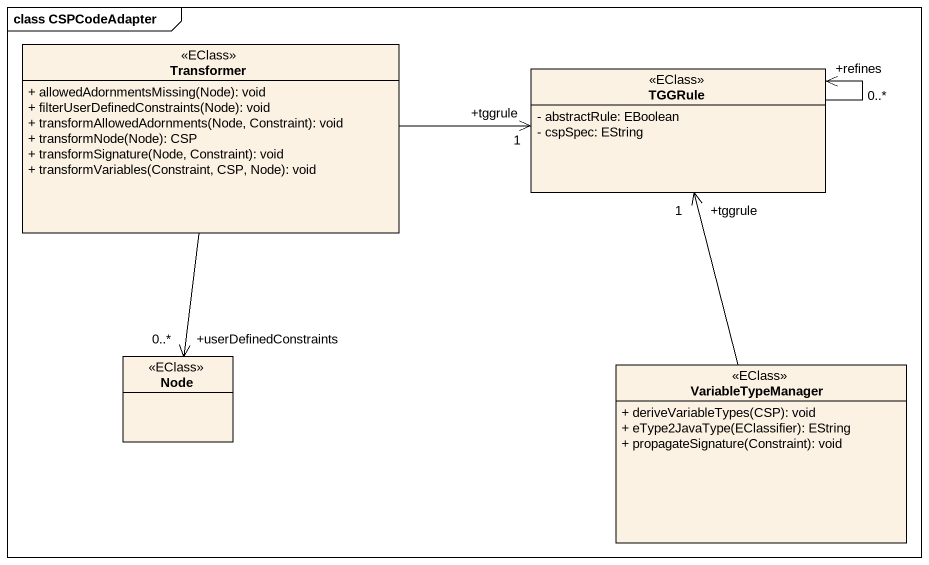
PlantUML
@startuml
mainframe class CSPCodeAdapter
hide circle
hide empty members
skinparam classAttributeIconSize 0
class Transformer <<EClass>> {
  + allowedAdornmentsMissing(Node): void
  + filterUserDefinedConstraints(Node): void
  + transformAllowedAdornments(Node, Constraint): void
  + transformNode(Node): CSP
  + transformSignature(Node, Constraint): void
  + transformVariables(Constraint, CSP, Node): void
}
class TGGRule <<EClass>> {
  - abstractRule: EBoolean
  - cspSpec: EString
}
class "Node" as Node_ <<EClass>>
class VariableTypeManager <<EClass>> {
  + deriveVariableTypes(CSP): void
  + eType2JavaType(EClassifier): EString
  + propagateSignature(Constraint): void
}
Transformer -right-> "+tggrule\n1" TGGRule
Transformer --> "+userDefinedConstraints\n0..*" Node_
TGGRule --> "+refines\n0..*" TGGRule
VariableTypeManager -up-> "+tggrule\n1" TGGRule
@enduml
